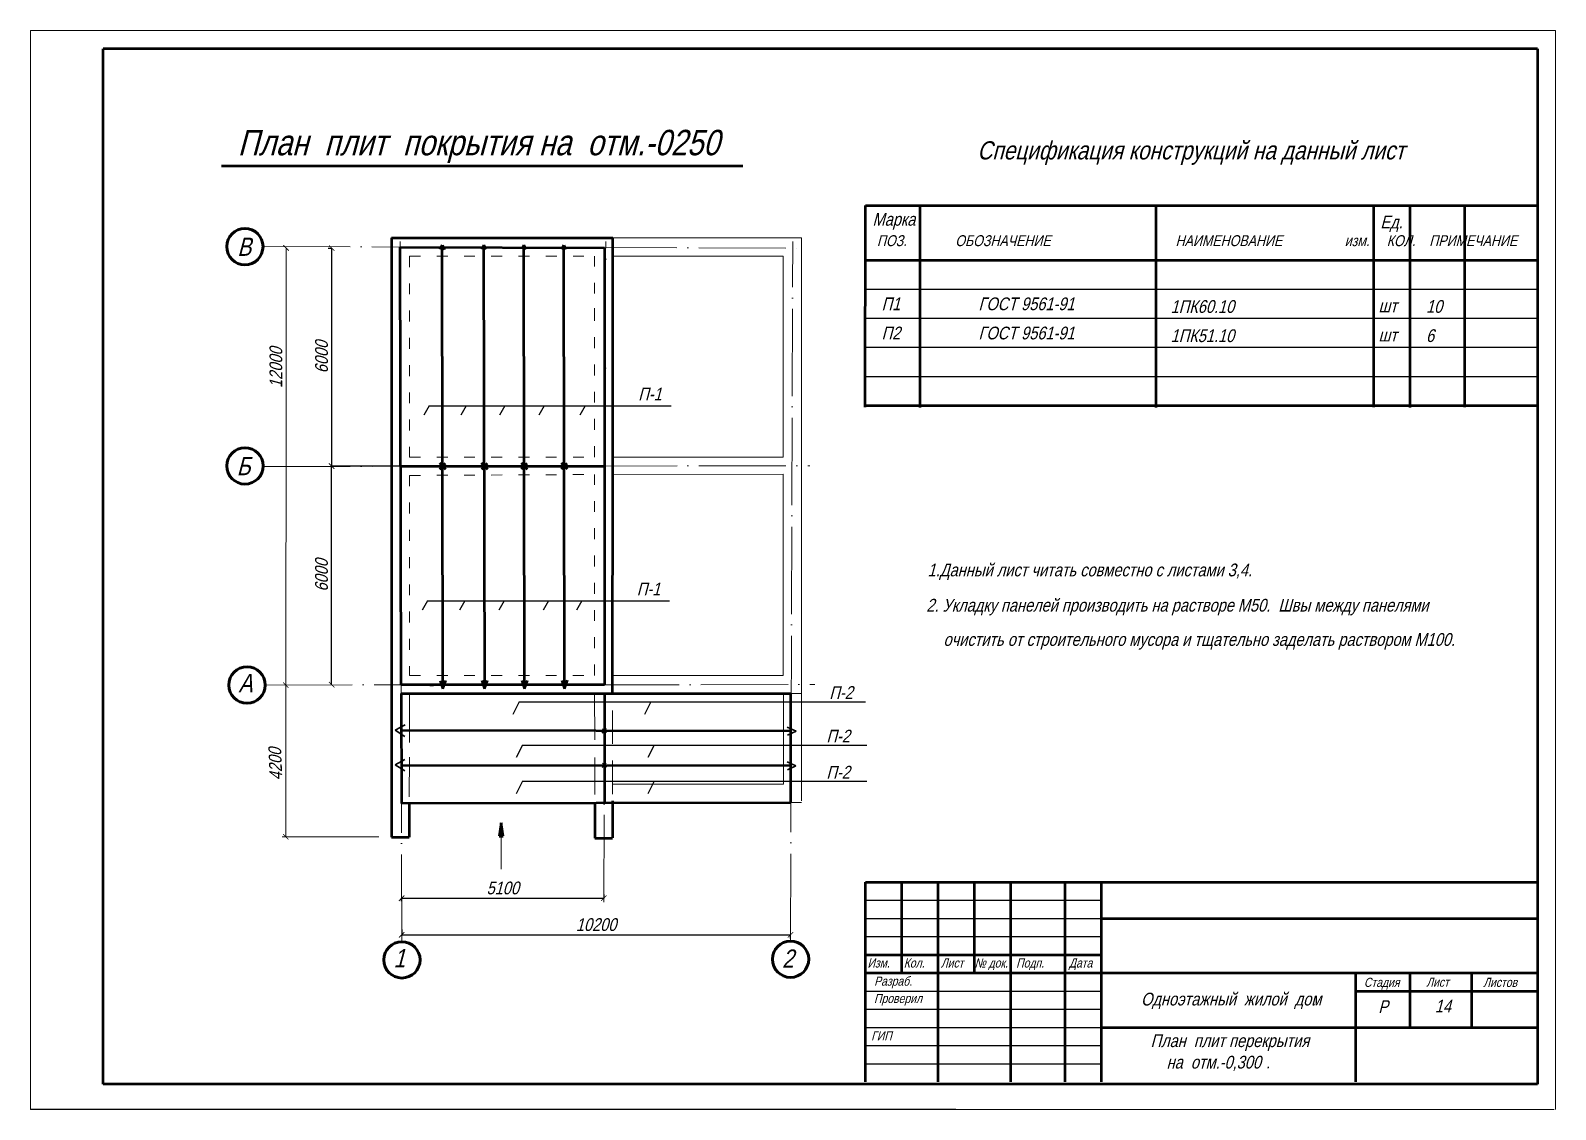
# Model space of a CAD drawing. Header units: millimetres. Extents: x -1570823 to -1042875, y 1331607 to 1425447.
# Drawn here: x -1374717 to -1332717, y 1332617 to 1362317 of the extents above; entities that cross this region are included whole.
import ezdxf

# ---------------------------------------------------------------- set-up
doc = ezdxf.new("R2010")
doc.units = ezdxf.units.MM
doc.linetypes.add('ACAD_ISO03W100', pattern=[30, 12, -18])
doc.linetypes.add('ACAD_ISO04W100', pattern=[30, 24, -3, 0, -3])
for name, color, linetype, lineweight in [('линии', 7, 'Continuous', 25), ('оси', 170, 'ACAD_ISO04W100', 15), ('Пр', 7, 'Continuous', 60), ('проект', 7, 'Continuous', 50), ('Разм.', 7, 'Continuous', 15), ('размер', 7, 'Continuous', 15), ('стены', 7, 'Continuous', 50)]:
    doc.layers.add(name, color=color, linetype=linetype, lineweight=lineweight)
doc.layers.add('разм', color=7, linetype='Continuous')
doc.styles.get("Standard").update_dxf_attribs({"font": 'ARIALN.TTF', "oblique": 15, "height": 350})
doc.dimstyles.new('100', dxfattribs={"dimtxt": 350, "dimasz": 150, "dimexe": 1.25, "dimexo": 100, "dimgap": 100, "dimtad": 1, "dimdec": 0, "dimrnd": 5, "dimtxsty": 'Standard', "dimblk": 'ARCHTICK', "dimcen": 250, "dimaunit": 1, "dimadec": 1, "dimazin": 0, "dimtfac": 1, "dimtdec": 0, "dimtmove": 0, "dimatfit": 3, "dimldrblk": 'NONE', "dimfxl": 1, "dimarcsym": 0})

# ---------------------------------------------------------------- blocks, each defined once
blk = doc.blocks.new('_ArchTick')
at = {"color": 0, "linetype": 'ByBlock', "lineweight": 0, "const_width": 0.15}
blk.add_lwpolyline([(-0.5, -0.5), (0.5, 0.5)], dxfattribs=at)
blk = doc.blocks.new('*D84')
at = {"layer": 'проект', "color": 0, "lineweight": -2, "ltscale": 25, "transparency": 16777216}
for p, q in [((-1366429, 1350328), (-1366422, 1350328)), ((-1366424, 1344311), (-1366424, 1350328)), ((-1366429, 1344311), (-1366422, 1344311))]:
    blk.add_line(p, q, dxfattribs=at)
at = {"layer": 'проект', "color": 0, "lineweight": -2, "ltscale": 25, "transparency": 16777216, "xscale": 150, "yscale": 150, "zscale": 150}
for p, rotation in [((-1366424, 1350328), 90), ((-1366424, 1344311), 270)]:
    blk.add_blockref('_ArchTick', p, dxfattribs=dict(at, rotation=rotation))
at = {"layer": 'проект', "color": 0, "lineweight": 5, "ltscale": 25, "transparency": 16777216, "insert": (-1366702, 1347320), "char_height": 350, "attachment_point": 5, "rotation": 90}
blk.add_mtext('6000', dxfattribs=at)
blk = doc.blocks.new('_None')
blk = doc.blocks.new('*D85')
at = {"layer": 'проект', "color": 0, "lineweight": -2, "ltscale": 25, "transparency": 16777216}
for p, q in [((-1366521, 1356328), (-1366422, 1356328)), ((-1366421, 1350328), (-1366421, 1356328)), ((-1364213, 1350328), (-1366422, 1350328))]:
    blk.add_line(p, q, dxfattribs=at)
at = {"layer": 'проект', "color": 0, "lineweight": -2, "ltscale": 25, "transparency": 16777216, "xscale": 150, "yscale": 150, "zscale": 150}
for p, rotation in [((-1366421, 1356328), 90), ((-1366421, 1350328), 270)]:
    blk.add_blockref('_ArchTick', p, dxfattribs=dict(at, rotation=rotation))
at = {"layer": 'проект', "color": 0, "lineweight": 5, "ltscale": 25, "transparency": 16777216, "insert": (-1366700, 1353328), "char_height": 350, "attachment_point": 5, "rotation": 90}
blk.add_mtext('6000', dxfattribs=at)
blk = doc.blocks.new('*D86')
at = {"layer": 'Разм.', "color": 0, "lineweight": -2, "ltscale": 25, "transparency": 16777216}
for p, q in [((-1364496, 1338433), (-1358926, 1338433)), ((-1364496, 1338349), (-1364496, 1338432)), ((-1358926, 1338533), (-1358926, 1338434))]:
    blk.add_line(p, q, dxfattribs=at)
at = {"layer": 'Разм.', "color": 0, "lineweight": -2, "ltscale": 25, "transparency": 16777216, "xscale": 150, "yscale": 150, "zscale": 150, "rotation": 180}
blk.add_blockref('_ArchTick', (-1364496, 1338433), dxfattribs=at)
at = {"layer": 'Разм.', "color": 0, "lineweight": -2, "ltscale": 25, "transparency": 16777216, "xscale": 150, "yscale": 150, "zscale": 150}
blk.add_blockref('_ArchTick', (-1358926, 1338433), dxfattribs=at)
at = {"layer": 'Разм.', "color": 0, "ltscale": 25, "transparency": 16777216, "insert": (-1361711, 1338712), "char_height": 350, "attachment_point": 5}
blk.add_mtext('5100', dxfattribs=at)
blk = doc.blocks.new('*D87')
at = {"layer": 'Разм.', "color": 0, "lineweight": -2, "ltscale": 25, "transparency": 16777216}
for p, q in [((-1364495, 1337567), (-1364495, 1337424)), ((-1364495, 1337425), (-1353784, 1337425)), ((-1353784, 1337325), (-1353784, 1337424))]:
    blk.add_line(p, q, dxfattribs=at)
at = {"layer": 'Разм.', "color": 0, "lineweight": -2, "ltscale": 25, "transparency": 16777216, "xscale": 150, "yscale": 150, "zscale": 150, "rotation": 180}
blk.add_blockref('_ArchTick', (-1364495, 1337425), dxfattribs=at)
at = {"layer": 'Разм.', "color": 0, "lineweight": -2, "ltscale": 25, "transparency": 16777216, "xscale": 150, "yscale": 150, "zscale": 150}
blk.add_blockref('_ArchTick', (-1353784, 1337425), dxfattribs=at)
at = {"layer": 'Разм.', "color": 0, "ltscale": 25, "transparency": 16777216, "insert": (-1359140, 1337704), "char_height": 350, "attachment_point": 5}
blk.add_mtext('10200', dxfattribs=at)

msp = doc.modelspace()

# ---------------------------------------------------------------- linework, layer by layer
for p, q in [((-1351717.5, 1355196.5), (-1333217.5, 1355196.5)), ((-1351717.5, 1354396.5), (-1333217.5, 1354396.5)), ((-1351717.5, 1353596.5), (-1333217.5, 1353596.5)), ((-1351717.5, 1352796.5), (-1333217.5, 1352796.5)), ((-1351717.5, 1351996.5), (-1333217.5, 1351996.5)), ((-1351717.5, 1338374.4), (-1345217.5, 1338374.4)), ((-1351717.5, 1338374.4), (-1345217.5, 1338374.4)), ((-1351717.5, 1337874.4), (-1345217.5, 1337874.4)), ((-1351717.5, 1337874.4), (-1345217.5, 1337874.4)), ((-1351717.5, 1337374.4), (-1345217.5, 1337374.4)), ((-1351717.5, 1337374.4), (-1345217.5, 1337374.4)), ((-1351717.5, 1335874.4), (-1345217.5, 1335874.4)), ((-1351717.5, 1335874.4), (-1345217.5, 1335874.4)), ((-1351717.5, 1335374.4), (-1345217.5, 1335374.4)), ((-1351717.5, 1335374.4), (-1345217.5, 1335374.4)), ((-1351717.5, 1334874.4), (-1345217.5, 1334874.4)), ((-1351717.5, 1334874.4), (-1345217.5, 1334874.4)), ((-1351717.5, 1334374.4), (-1345217.5, 1334374.4)), ((-1351717.5, 1334374.4), (-1345217.5, 1334374.4)), ((-1351717.5, 1333874.4), (-1345217.5, 1333874.4)), ((-1351717.5, 1333874.4), (-1345217.5, 1333874.4)), ((-1349233.1, 1332617), (-1374717.5, 1332617)), ((-1349233.1, 1332617), (-1374717.5, 1332617))]:
    msp.add_line(p, q)
at = {"layer": 'оси', "ltscale": 100}
for p, q in [((-1368313.7, 1356368.9), (-1353405.2, 1356321.4)), ((-1368313.7, 1356368.9), (-1353405.2, 1356321.4)), ((-1364493.9, 1337235.8), (-1364533.4, 1356506)), ((-1358926.2, 1338325.8), (-1358874.7, 1356506)), ((-1353784.9, 1337253.6), (-1353724.4, 1356506)), ((-1368310.8, 1350314.1), (-1353257.8, 1350337.9)), ((-1368254.5, 1344300), (-1353165.4, 1344312.9)), ((-1368254.5, 1344300), (-1353117.6, 1344312.9))]:
    msp.add_line(p, q, dxfattribs=at)
at = {"layer": 'Пр'}
for centre in [(-1368813.7, 1356368.9), (-1368813.7, 1356368.9), (-1368810.7, 1350332.5), (-1368810.7, 1350332.5), (-1368754.5, 1344300), (-1368754.5, 1344300), (-1364489, 1336735.8), (-1364489, 1336735.8), (-1353784.9, 1336753.6), (-1353784.9, 1336753.6)]:
    msp.add_circle(centre, 500, dxfattribs=at)
at = {"layer": 'проект'}
for p, q in [((-1372717.5, 1333317), (-1372717.5, 1361817)), ((-1333217.5, 1361817), (-1372717.5, 1361817)), ((-1372717.5, 1333317), (-1372717.5, 1361817)), ((-1333217.5, 1361817), (-1372717.5, 1361817)), ((-1333217.5, 1361817), (-1333217.5, 1333317)), ((-1333217.5, 1361817), (-1333217.5, 1333317)), ((-1351727.7, 1351950.2), (-1351717.5, 1357496.5)), ((-1351717.5, 1357496.5), (-1333217.5, 1357496.5)), ((-1350217.5, 1351941.9), (-1350217.5, 1357496.5)), ((-1343717.5, 1351941.9), (-1343717.5, 1357496.5)), ((-1337717.5, 1351950.2), (-1337717.5, 1357496.5)), ((-1336717.5, 1351942.9), (-1336717.5, 1357496.5)), ((-1335217.5, 1351947.9), (-1335217.5, 1357496.5)), ((-1351717.5, 1355996.5), (-1333217.5, 1355996.5)), ((-1351717.5, 1351996.5), (-1333217.5, 1351996.5)), ((-1351717.5, 1338874.4), (-1333217.5, 1338874.4)), ((-1351717.5, 1333374.4), (-1351717.5, 1338874.4)), ((-1351717.5, 1338874.4), (-1333217.5, 1338874.4)), ((-1351717.5, 1333374.4), (-1351717.5, 1338874.4)), ((-1350717.5, 1336374.4), (-1350717.5, 1338874.4)), ((-1350717.5, 1336374.4), (-1350717.5, 1338874.4)), ((-1349717.5, 1333374.4), (-1349717.5, 1338874.4)), ((-1349717.5, 1333374.4), (-1349717.5, 1338874.4)), ((-1348717.5, 1336374.4), (-1348717.5, 1338874.4)), ((-1348717.5, 1336374.4), (-1348717.5, 1338874.4)), ((-1347717.5, 1333374.4), (-1347717.5, 1338874.4)), ((-1347717.5, 1333374.4), (-1347717.5, 1338874.4)), ((-1346217.5, 1333374.4), (-1346217.5, 1338874.4)), ((-1346217.5, 1333374.4), (-1346217.5, 1338874.4)), ((-1345217.5, 1333374.4), (-1345217.5, 1338874.4)), ((-1345217.5, 1333374.4), (-1345217.5, 1338874.4)), ((-1345217.5, 1337874.4), (-1333217.5, 1337874.4)), ((-1345217.5, 1337874.4), (-1333217.5, 1337874.4)), ((-1351717.5, 1336874.4), (-1345217.5, 1336874.4)), ((-1351717.5, 1336874.4), (-1345217.5, 1336874.4)), ((-1351717.5, 1336374.4), (-1345217.5, 1336374.4)), ((-1351717.5, 1336374.4), (-1345217.5, 1336374.4)), ((-1345217.5, 1336374.4), (-1333217.5, 1336374.4)), ((-1345217.5, 1336374.4), (-1333217.5, 1336374.4)), ((-1338217.5, 1333374.4), (-1338217.5, 1336374.4)), ((-1338217.5, 1333374.4), (-1338217.5, 1336374.4)), ((-1336717.5, 1334874.4), (-1336717.5, 1336374.4)), ((-1336717.5, 1334874.4), (-1336717.5, 1336374.4)), ((-1335017.5, 1334874.4), (-1335017.5, 1336374.4)), ((-1335017.5, 1334874.4), (-1335017.5, 1336374.4)), ((-1338217.5, 1335874.4), (-1333217.5, 1335874.4)), ((-1338217.5, 1335874.4), (-1333217.5, 1335874.4)), ((-1345217.5, 1334874.4), (-1333217.5, 1334874.4)), ((-1345217.5, 1334874.4), (-1333217.5, 1334874.4)), ((-1333217.5, 1333317), (-1372717.5, 1333317)), ((-1333217.5, 1333317), (-1372717.5, 1333317))]:
    msp.add_line(p, q, dxfattribs=at)
at = {"layer": 'проект', "ltscale": 25}
for p, q in [((-1369452.7, 1358590.1), (-1355102.7, 1358590.1)), ((-1364775.4, 1356606), (-1358678.1, 1356605.9)), ((-1364775.4, 1356606), (-1364775, 1340112.1)), ((-1358678.2, 1350575.2), (-1358678.1, 1356605.9)), ((-1364508.4, 1344303.2), (-1364533.1, 1356356.9)), ((-1364533.1, 1356356.9), (-1358910.8, 1356339)), ((-1363380.2, 1356404.8), (-1363439.9, 1356290.6)), ((-1363358.4, 1344312.6), (-1363383.1, 1356366.3)), ((-1363380.2, 1356404.8), (-1363319.3, 1356291.6)), ((-1362230.1, 1356407.1), (-1362289.8, 1356292.9)), ((-1362208.3, 1344303.2), (-1362233, 1356356.9)), ((-1362230.1, 1356407.1), (-1362169.3, 1356294)), ((-1361130.2, 1356409.4), (-1361189.9, 1356295.2)), ((-1361108.4, 1344307), (-1361133.1, 1356360.7)), ((-1361108.4, 1344305.8), (-1361133.1, 1356359.4)), ((-1361130.2, 1356409.4), (-1361069.3, 1356296.2)), ((-1360030.2, 1356411.7), (-1360089.9, 1356297.4)), ((-1360008.4, 1344304.1), (-1360033.1, 1356357.8)), ((-1360030.2, 1356411.7), (-1359969.4, 1356298.5)), ((-1358910.8, 1356339), (-1358909.2, 1344308)), ((-1364520.7, 1350328), (-1358910, 1350328.7)), ((-1363455.8, 1350412.9), (-1363285.6, 1350240.6)), ((-1363294.8, 1350396), (-1363450.7, 1350234.5)), ((-1362305.8, 1350415.2), (-1362135.6, 1350243)), ((-1362144.7, 1350398.3), (-1362300.6, 1350236.9)), ((-1361205.8, 1350417.5), (-1361035.6, 1350245.2)), ((-1361044.8, 1350400.6), (-1361200.7, 1350239.1)), ((-1360105.9, 1350419.8), (-1359935.6, 1350247.5)), ((-1359944.8, 1350402.8), (-1360100.7, 1350241.4)), ((-1358687.1, 1344065.6), (-1358678.2, 1350575.2)), ((-1363362.5, 1344193.1), (-1363281.1, 1344425.2)), ((-1362285.3, 1344420.8), (-1362212.4, 1344195.5)), ((-1362212.4, 1344195.5), (-1362131.1, 1344427.6)), ((-1361185.3, 1344423), (-1361112.5, 1344197.8)), ((-1361112.5, 1344197.8), (-1361031.1, 1344429.8)), ((-1360085.4, 1344425.3), (-1360012.5, 1344200)), ((-1360012.5, 1344200), (-1359931.1, 1344432.1)), ((-1358909.2, 1344308), (-1364508.4, 1344303.2)), ((-1364507.9, 1344069.2), (-1353772.9, 1344065.5)), ((-1364507.9, 1344069.2), (-1364501.7, 1341041.9)), ((-1363715.8, 1344304), (-1363617, 1344304)), ((-1363715.8, 1344304), (-1363617, 1344304)), ((-1363435.3, 1344418.4), (-1363362.5, 1344193.1)), ((-1358910, 1344053.3), (-1358910, 1341053.3)), ((-1358687.1, 1344065.6), (-1358687.1, 1344051.8)), ((-1353773, 1341062.1), (-1353772.9, 1344065.5)), ((-1364504.8, 1343055.5), (-1353772.9, 1343039.6)), ((-1364503.8, 1342096.7), (-1353772.9, 1342081.8)), ((-1353773, 1341062.1), (-1364501.7, 1341041.9)), ((-1359176.8, 1341074.2), (-1359175.2, 1340089.2)), ((-1358687.1, 1341112.3), (-1358687.1, 1340091.9)), ((-1364286.5, 1341042.3), (-1364289.5, 1340112.1)), ((-1361757.6, 1340508), (-1361813.3, 1340141.9)), ((-1361697.1, 1340141.9), (-1361757.6, 1340508)), ((-1364775, 1340112.1), (-1364289.5, 1340112.1)), ((-1361813.3, 1340141.9), (-1361697.1, 1340141.9)), ((-1359175.2, 1340089.2), (-1358687.1, 1340089.2))]:
    msp.add_line(p, q, dxfattribs=at)
at = {"layer": 'проект', "lineweight": 5, "ltscale": 25}
for p, q in [((-1367686.9, 1340118.2), (-1367677.7, 1356331.8)), ((-1358678.1, 1356106.1), (-1353987.1, 1356106)), ((-1364276.6, 1344065.5), (-1364281, 1342720.3)), ((-1359181.5, 1344065.5), (-1359179.5, 1342788.2)), ((-1358687.1, 1343601.4), (-1358687.1, 1342681)), ((-1364282.4, 1342310.6), (-1364285.9, 1341222.6)), ((-1359178.7, 1342310.4), (-1359177.1, 1341289.2)), ((-1358687.1, 1342222.4), (-1358687.1, 1341297.1))]:
    msp.add_line(p, q, dxfattribs=at)
at = {"layer": 'проект', "linetype": 'ACAD_ISO03W100', "lineweight": 5, "ltscale": 25}
for p, q in [((-1364275.7, 1356106.1), (-1364276.5, 1350575.6)), ((-1364275.7, 1356106.1), (-1359181.3, 1356106.1)), ((-1359181.8, 1350574.9), (-1359181.3, 1356106.1)), ((-1364276.5, 1350575.6), (-1359181.8, 1350574.9)), ((-1364276.6, 1350070.7), (-1364277.3, 1344565.5)), ((-1364276.5, 1350070.7), (-1359180, 1350094.2)), ((-1359180.3, 1344565.5), (-1359180, 1350094.2)), ((-1364277.3, 1344565.5), (-1359180.3, 1344565.3))]:
    msp.add_line(p, q, dxfattribs=at)
at = {"layer": 'разм', "ltscale": 25}
for p, q in [((-1363741.7, 1351984.4), (-1363888.8, 1351731.7)), ((-1363741.7, 1351984.4), (-1357077, 1351984.4)), ((-1362715.2, 1351984.4), (-1362862.2, 1351731.7)), ((-1361658.1, 1351984.4), (-1361805.2, 1351731.7)), ((-1360574.2, 1351984.4), (-1360721.3, 1351731.7)), ((-1359443.8, 1351984.4), (-1359590.8, 1351731.7)), ((-1363781.4, 1346617.4), (-1363928.5, 1346364.7)), ((-1363781.4, 1346617.4), (-1357116.7, 1346617.4)), ((-1362754.8, 1346617.4), (-1362901.9, 1346364.7)), ((-1361672.1, 1346617.4), (-1361819.1, 1346364.7)), ((-1360449, 1346617.4), (-1360596.1, 1346364.7)), ((-1359531.5, 1346617.4), (-1359678.6, 1346364.7)), ((-1361257.5, 1343834.7), (-1361433.9, 1343490.5)), ((-1361257.5, 1343834.7), (-1351717, 1343834.7)), ((-1357632, 1343834.7), (-1357808.4, 1343490.5)), ((-1361163.5, 1342648.3), (-1361339.9, 1342304.1)), ((-1361163.5, 1342648.3), (-1351687, 1342648.3)), ((-1357538, 1342648.3), (-1357714.4, 1342304.1)), ((-1361163.5, 1341654), (-1361339.9, 1341309.8)), ((-1361163.5, 1341654), (-1351687, 1341654)), ((-1357538, 1341654), (-1357714.4, 1341309.8))]:
    msp.add_line(p, q, dxfattribs=at)
at = {"layer": 'Разм.', "ltscale": 25}
for p, q in [((-1359181.4, 1354574), (-1359181.4, 1354672)), ((-1353988, 1347002.4), (-1353988, 1346903.7)), ((-1353978.2, 1344065.5), (-1353978.2, 1341567.4)), ((-1353487.2, 1344065.5), (-1353487.2, 1341112.3)), ((-1353978.2, 1341567.4), (-1358687.1, 1341567.4)), ((-1353487.2, 1341067.5), (-1358687.1, 1341067.4)), ((-1361757.6, 1340508), (-1361757.6, 1339230.8)), ((-1365124.4, 1340118.2), (-1367789.3, 1340118.2))]:
    msp.add_line(p, q, dxfattribs=at)
at = {"layer": 'Разм.', "lineweight": 30, "ltscale": 50}
for p, q in [((-1364402.2, 1343203.1), (-1364673.7, 1343058.6)), ((-1364673.7, 1343058.6), (-1364405.7, 1342885.9)), ((-1358858.6, 1343101), (-1358971.8, 1342980.2)), ((-1358966.1, 1343098.6), (-1358853.4, 1342990.2)), ((-1353873.8, 1343142.3), (-1353634.8, 1343028.2)), ((-1353634.8, 1343028.2), (-1353866.6, 1342917.7)), ((-1364403.5, 1342251.5), (-1364675, 1342107)), ((-1364675, 1342107), (-1364407, 1341934.3)), ((-1358860, 1342149.3), (-1358973.1, 1342028.6)), ((-1358967.4, 1342147), (-1358854.7, 1342038.6)), ((-1353875.1, 1342190.7), (-1353636.1, 1342076.6)), ((-1353636.1, 1342076.6), (-1353868, 1341966.1))]:
    msp.add_line(p, q, dxfattribs=at)
at = {"layer": 'размер'}
for p, q in [((-1374717.5, 1332617), (-1374717.5, 1362317)), ((-1332717.5, 1362317), (-1374717.5, 1362317)), ((-1374717.5, 1332617), (-1374717.5, 1362317)), ((-1332717.5, 1362317), (-1374717.5, 1362317)), ((-1332717.5, 1362317), (-1332717.5, 1332617)), ((-1332717.5, 1362317), (-1332717.5, 1332617)), ((-1374717.5, 1332817), (-1374717.5, 1362038.4)), ((-1374717.5, 1332817), (-1374717.5, 1362038.4)), ((-1332758.1, 1332617), (-1374717.5, 1332617)), ((-1332758.1, 1332617), (-1374717.5, 1332617))]:
    msp.add_line(p, q, dxfattribs=at)
at = {"layer": 'размер', "ltscale": 25}
for p, q in [((-1358678.1, 1356605.9), (-1353487.2, 1356605.9)), ((-1353487.2, 1356605.9), (-1353487.1, 1344065.5)), ((-1353987.1, 1356106), (-1353987.2, 1350575.1)), ((-1358678.2, 1350575.2), (-1353987.2, 1350575.1)), ((-1358677.3, 1350095.1), (-1353988.1, 1350104.3)), ((-1353988.1, 1350104.3), (-1353988, 1344565.5)), ((-1358677.6, 1344565.6), (-1353988, 1344565.5)), ((-1358687.1, 1344065.6), (-1353487.2, 1344065.5))]:
    msp.add_line(p, q, dxfattribs=at)

# ---------------------------------------------------------------- block references
at = {"layer": 'проект', "ltscale": 25}
for p, xscale, yscale, zscale, rotation in [((-1367677.7, 1356331.8), 150.0000000000025, 150.0000000000025, 150.0000000000025, 89.95616288991691), ((-1367677.7, 1356331.8), 150.0000000000025, 150.0000000000025, 150.0000000000025, 89.95616288991691), ((-1367686.9, 1344300.4), 150.0000000000024, 150.0000000000024, 150.0000000000024, 269.9561628899392), ((-1367686.9, 1344300.4), 150.0000000000024, 150.0000000000024, 150.0000000000024, 269.9561628899392), ((-1367687.4, 1340124.1), 150.0000000000024, 150.0000000000024, 150.0000000000024, 269.9561628899392)]:
    msp.add_blockref('_ArchTick', p, dxfattribs=dict(at, xscale=xscale, yscale=yscale, zscale=zscale, rotation=rotation))

# ---------------------------------------------------------------- texts
at = {"oblique": 15}
for s, height, p in [('Марка', 350, (-1351527.6, 1356944.8)), ('Ед.', 350, (-1337541.4, 1356869.2)), ('ПОЗ.              ОБОЗНАЧЕНИЕ                                    НАИМЕНОВАНИЕ                  изм.     КОЛ.    ПРИМЕЧАНИЕ', 300, (-1351405.3, 1356382)), ('П1', 350, (-1351276.6, 1354618.6)), ('ГОСТ 9561-91', 350, (-1348607.4, 1354618.6)), ('1ПК60.10', 350, (-1343316.6, 1354544.4)), ('шт', 350, (-1337590.3, 1354561.7)), ('П2', 350, (-1351276.6, 1353815.4)), ('ГОСТ 9561-91', 350, (-1348607.4, 1353815.4)), ('1ПК51.10', 350, (-1343316.6, 1353741.2)), ('шт', 350, (-1337590.3, 1353758.5)), ('П-2', 350, (-1352716.5, 1343918.7)), ('П-2', 350, (-1352797.2, 1342719.9)), ('П-2', 350, (-1352797.2, 1341725.6)), ('Изм.', 250, (-1351666.7, 1336524.7)), ('Изм.', 250, (-1351666.7, 1336524.7)), ('Кол.', 250, (-1350666.7, 1336524.7)), ('Кол.', 250, (-1350666.7, 1336524.7)), ('Лист', 250, (-1349645.2, 1336524.7)), ('Лист', 250, (-1349645.2, 1336524.7)), ('№ док.', 250, (-1348716.9, 1336524.7)), ('№ док.', 250, (-1348716.9, 1336524.7)), ('Подп.', 250, (-1347571.1, 1336524.7)), ('Подп.', 250, (-1347571.1, 1336524.7)), ('Дата', 250, (-1346117.5, 1336524.7)), ('Дата', 250, (-1346117.5, 1336524.7)), ('Разраб.', 250, (-1351481.8, 1336024.7)), ('Разраб.', 250, (-1351481.8, 1336024.7)), ('Стадия', 250, (-1337993.4, 1335991.5)), ('Стадия', 250, (-1337993.4, 1335991.5)), ('Лист', 250, (-1336276.4, 1335996.3)), ('Лист', 250, (-1336276.4, 1335996.3)), ('Листов', 250, (-1334708, 1335991.5)), ('Листов', 250, (-1334708, 1335991.5)), ('Проверил', 250, (-1351486.2, 1335548.1)), ('Проверил', 250, (-1351486.2, 1335548.1))]:
    msp.add_text(s, height=height, dxfattribs=at).set_placement(p)
at = {"layer": 'линии', "oblique": 15}
for s, height, p in [('Спецификация конструкций на данный лист', 500, (-1348644.1, 1358767.9)), ('  1.Данный лист читать совместно с листами 3,4.', 350, (-1350234.4, 1347292.4)), ('  2. Укладку панелей производить на растворе М50.  Швы между панелями', 350, (-1350267.9, 1346321.9)), ('очистить от строительного мусора и тщательно заделать раствором М100.', 350, (-1349573, 1345378.8))]:
    msp.add_text(s, height=height, dxfattribs=at).set_placement(p)
at = {"layer": 'Пр', "oblique": 15}
for s, p in [('В', (-1369021.4, 1356114.4)), ('В', (-1369021.4, 1356114.4)), ('Б', (-1369037.8, 1350076.4)), ('Б', (-1369037.8, 1350076.4)), ('А', (-1368987.9, 1344103.4)), ('А', (-1368987.9, 1344103.4)), ('1', (-1364718.1, 1336534.4)), ('1', (-1364718.1, 1336534.4)), ('2', (-1354018.2, 1336520.8)), ('2', (-1354018.2, 1336520.8))]:
    msp.add_text(s, height=500, dxfattribs=at).set_placement(p)
at = {"layer": 'проект', "ltscale": 25, "oblique": 15}
for s, height, p in [('План  плит  покрытия на  отм.-0250', 700, (-1369009.3, 1358882.9)), ('14', 350, (-1336041.2, 1335286.9)), ('План  плит перекрытия', 350, (-1343869.6, 1334334.8)), (' на  отм.-0,300', 350, (-1343540.4, 1333743.8))]:
    msp.add_text(s, height=height, dxfattribs=at).set_placement(p)
at = {"layer": 'проект', "ltscale": 25, "insert": (-1367957.3, 1353036.1), "char_height": 350, "attachment_point": 5, "rotation": 89.95616}
msp.add_mtext('12000', dxfattribs=at)
msp.add_mtext('12000', dxfattribs=at)
at = {"layer": 'разм', "ltscale": 25, "oblique": 15}
for p in [(-1357979.2, 1352136.5), (-1358018.9, 1346769.5)]:
    msp.add_text('П-1', height=350, dxfattribs=at).set_placement(p)
at = {"layer": 'Разм.', "ltscale": 25, "oblique": 15}
msp.add_text('4200', height=350, rotation=92.31017, dxfattribs=at).set_placement((-1367780.4, 1341684.7))
at = {"layer": 'размер', "oblique": 15}
for s, height, p in [('Одноэтажный  жилой  дом', 350, (-1344131.6, 1335480.4)), ('Одноэтажный  жилой  дом', 350, (-1344131.6, 1335480.4)), ('Р', 350, (-1337597, 1335274.3)), ('Р', 350, (-1337597, 1335274.3)), ('.', 350, (-1339434.8, 1335473.9)), ('.', 350, (-1339434.8, 1335473.9)), ('ГИП', 250, (-1351562.2, 1334521.8)), ('ГИП', 250, (-1351562.2, 1334521.8)), ('.', 350, (-1340690.9, 1333745.6))]:
    msp.add_text(s, height=height, dxfattribs=at).set_placement(p)
at = {"layer": 'стены', "oblique": 15}
for s, p in [('10', (-1336282.9, 1354545.9)), ('6', (-1336282.9, 1353742.7))]:
    msp.add_text(s, height=350, dxfattribs=at).set_placement(p)

# ---------------------------------------------------------------- dimensions: what is measured, and where the dimension line sits
at = {"layer": 'проект', "lineweight": 5, "ltscale": 25}
dim = msp.add_linear_dim(base=(-1366421, 1356328), p1=(-1364112.7, 1350328), p2=(-1366421, 1356328), angle=270, dimstyle='100', override={"dimtmove": 1}, dxfattribs=at)
dim.commit()
dim.dimension.update_dxf_attribs({"geometry": '*D85', "text_midpoint": (-1366699.7, 1353328)})
dim = msp.add_aligned_dim(p1=(-1366529.4, 1344311.1), p2=(-1366529.4, 1350328), distance=-105.9, text='6000', dimstyle='100', dxfattribs=at)
dim.commit()
dim.dimension.update_dxf_attribs({"geometry": '*D84', "text_midpoint": (-1366702.2, 1347319.5)})
at = {"layer": 'Разм.', "ltscale": 25}
for base, p1, p2, text, picture, middle in [((-1358925.9, 1338432.9), (-1364496.2, 1338449.1), (-1358925.9, 1338432.9), '5100', '*D86', (-1361711, 1338711.6)), ((-1353784.4, 1337424.9), (-1364494.7, 1337667.2), (-1353784.4, 1337424.9), '10200', '*D87', (-1359139.6, 1337703.6))]:
    dim = msp.add_linear_dim(base=base, p1=p1, p2=p2, text=text, dimstyle='100', dxfattribs=at)
    dim.commit()
    dim.dimension.update_dxf_attribs({"geometry": picture, "text_midpoint": middle})

doc.saveas('drawing.dxf')
